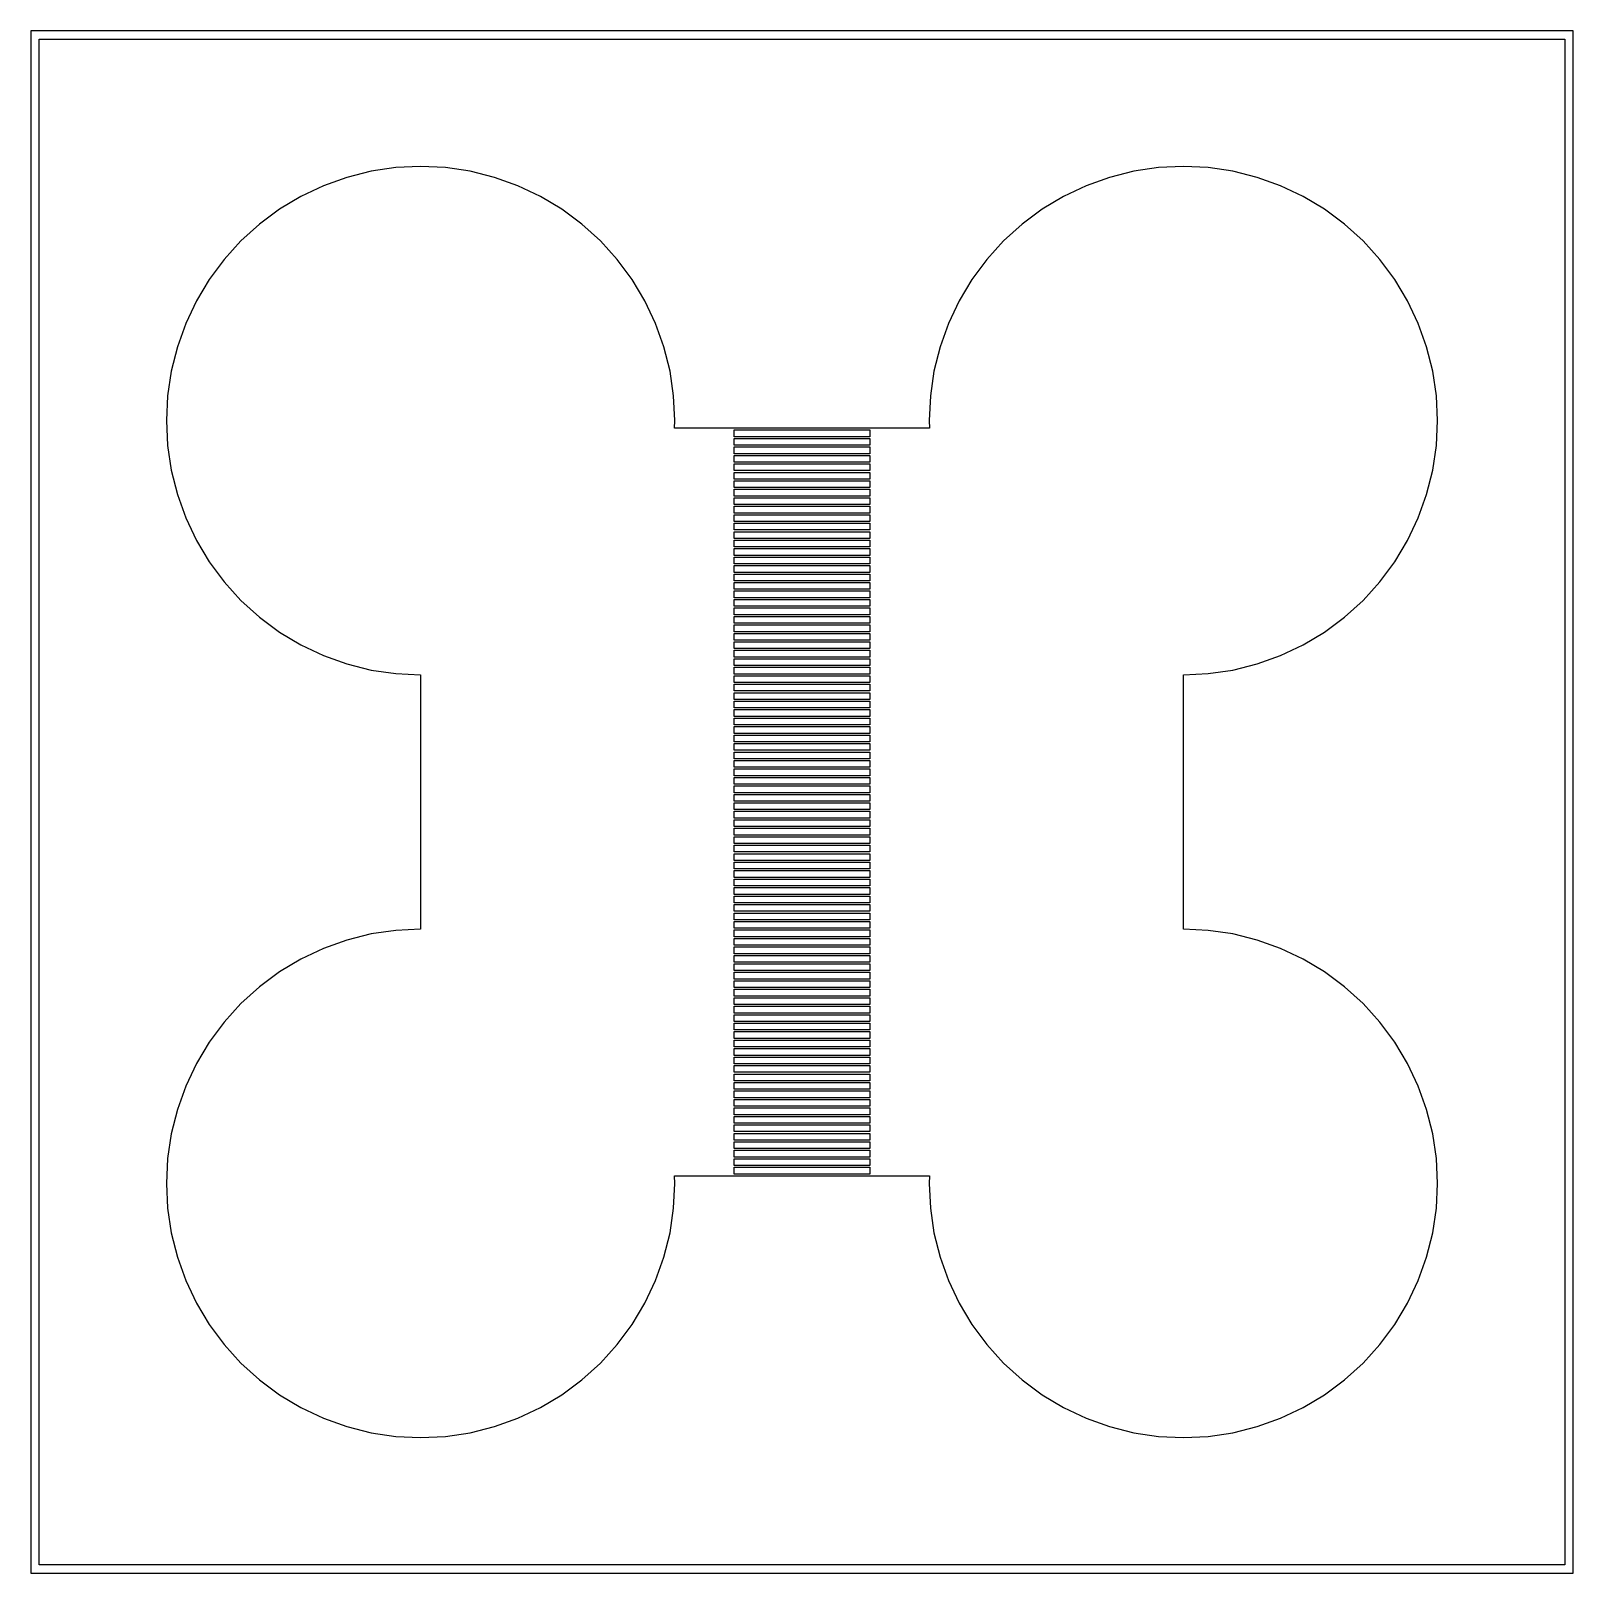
# Model space of a CAD drawing. Extents: x -0.05 to 9.05, y -0.05 to 9.05.
import ezdxf

# ---------------------------------------------------------------- set-up
doc = ezdxf.new("R2010")
doc.units = 0

msp = doc.modelspace()

# ---------------------------------------------------------------- linework, layer by layer
for p, q in [((9.04999, 9.04999), (-0.049988, 9.04999)), ((-0.049988, 9.04999), (-0.049988, -0.049988)), ((9.04999, -0.049988), (9.04999, 9.04999)), ((0, 0), (0, 9)), ((0, 9), (9, 9)), ((9, 9), (9, 0)), ((1.95737, 8.22118), (1.81458, 8.18541)), ((2.10298, 8.24277), (1.95737, 8.22118)), ((2.25, 8.25), (2.10298, 8.24277)), ((2.39703, 8.24277), (2.25, 8.25)), ((2.54265, 8.22118), (2.39703, 8.24277)), ((2.68544, 8.18541), (2.54265, 8.22118)), ((6.45735, 8.22118), (6.31456, 8.18541)), ((6.60297, 8.24277), (6.45735, 8.22118)), ((6.75, 8.25), (6.60297, 8.24277)), ((6.89702, 8.24277), (6.75, 8.25)), ((7.04263, 8.22118), (6.89702, 8.24277)), ((7.18542, 8.18541), (7.04263, 8.22118)), ((1.67598, 8.13582), (1.54291, 8.07288)), ((1.81458, 8.18541), (1.67598, 8.13582)), ((2.82404, 8.13582), (2.68544, 8.18541)), ((2.95711, 8.07288), (2.82404, 8.13582)), ((6.17596, 8.13582), (6.04289, 8.07288)), ((6.31456, 8.18541), (6.17596, 8.13582)), ((7.32402, 8.13582), (7.18542, 8.18541)), ((7.45709, 8.07288), (7.32402, 8.13582)), ((1.54291, 8.07288), (1.41666, 7.99719)), ((3.08336, 7.99719), (2.95711, 8.07288)), ((6.04289, 8.07288), (5.91664, 7.99719)), ((7.58334, 7.99719), (7.45709, 8.07288)), ((1.41666, 7.99719), (1.29842, 7.90952)), ((3.2016, 7.90952), (3.08336, 7.99719)), ((5.91664, 7.99719), (5.7984, 7.90952)), ((7.70158, 7.90952), (7.58334, 7.99719)), ((1.29842, 7.90952), (1.18935, 7.81065)), ((3.31067, 7.81065), (3.2016, 7.90952)), ((5.7984, 7.90952), (5.68933, 7.81065)), ((7.81065, 7.81065), (7.70158, 7.90952)), ((1.18935, 7.81065), (1.09048, 7.70158)), ((3.40953, 7.70158), (3.31067, 7.81065)), ((5.68933, 7.81065), (5.59047, 7.70158)), ((7.90952, 7.70158), (7.81065, 7.81065)), ((1.09048, 7.70158), (1.00281, 7.58334)), ((3.49721, 7.58334), (3.40953, 7.70158)), ((5.59047, 7.70158), (5.50279, 7.58334)), ((7.99719, 7.58334), (7.90952, 7.70158)), ((1.00281, 7.58334), (0.927124, 7.45709)), ((3.57289, 7.45709), (3.49721, 7.58334)), ((5.50279, 7.58334), (5.42711, 7.45709)), ((8.07288, 7.45709), (7.99719, 7.58334)), ((0.927124, 7.45709), (0.864182, 7.32402)), ((3.63583, 7.32402), (3.57289, 7.45709)), ((5.42711, 7.45709), (5.36417, 7.32402)), ((8.13582, 7.32402), (8.07288, 7.45709)), ((0.864182, 7.32402), (0.81459, 7.18542)), ((3.68542, 7.18542), (3.63583, 7.32402)), ((5.36417, 7.32402), (5.31458, 7.18542)), ((8.18541, 7.18542), (8.13582, 7.32402)), ((0.81459, 7.18542), (0.778824, 7.04263)), ((3.72119, 7.04263), (3.68542, 7.18542)), ((5.31458, 7.18542), (5.27881, 7.04263)), ((8.22118, 7.04263), (8.18541, 7.18542)), ((0.778824, 7.04263), (0.757233, 6.89702)), ((3.74278, 6.89702), (3.72119, 7.04263)), ((5.27881, 7.04263), (5.25722, 6.89702)), ((8.24277, 6.89702), (8.22118, 7.04263)), ((0.757233, 6.89702), (0.75, 6.75)), ((3.75, 6.75), (3.74278, 6.89702)), ((5.25722, 6.89702), (5.25, 6.75)), ((8.25, 6.75), (8.24277, 6.89702)), ((0.75, 6.75), (0.757233, 6.60297)), ((3.74779, 6.70499), (3.75, 6.75)), ((5.25, 6.75), (5.25221, 6.70499)), ((8.24277, 6.60297), (8.25, 6.75)), ((5.25221, 6.70499), (3.74779, 6.70499)), ((4.10001, 6.655), (4.10001, 6.69499)), ((4.10001, 6.69499), (4.89999, 6.69499)), ((4.89999, 6.655), (4.10001, 6.655)), ((4.10001, 6.605), (4.10001, 6.64499)), ((4.10001, 6.64499), (4.89999, 6.64499)), ((4.89999, 6.69499), (4.89999, 6.655)), ((4.89999, 6.64499), (4.89999, 6.605)), ((0.757233, 6.60297), (0.778824, 6.45735)), ((4.89999, 6.605), (4.10001, 6.605)), ((4.10001, 6.55499), (4.10001, 6.59499)), ((4.10001, 6.59499), (4.89999, 6.59499)), ((4.89999, 6.55499), (4.10001, 6.55499)), ((4.89999, 6.59499), (4.89999, 6.55499)), ((8.22118, 6.45735), (8.24277, 6.60297)), ((4.10001, 6.50499), (4.10001, 6.545)), ((4.10001, 6.545), (4.89999, 6.545)), ((4.89999, 6.50499), (4.10001, 6.50499)), ((4.10001, 6.45499), (4.10001, 6.495)), ((4.10001, 6.495), (4.89999, 6.495)), ((4.89999, 6.545), (4.89999, 6.50499)), ((4.89999, 6.495), (4.89999, 6.45499)), ((0.778824, 6.45735), (0.81459, 6.31456)), ((4.89999, 6.45499), (4.10001, 6.45499)), ((4.10001, 6.405), (4.10001, 6.44499)), ((4.10001, 6.44499), (4.89999, 6.44499)), ((4.89999, 6.405), (4.10001, 6.405)), ((4.10001, 6.355), (4.10001, 6.39499)), ((4.10001, 6.39499), (4.89999, 6.39499)), ((4.89999, 6.44499), (4.89999, 6.405)), ((4.89999, 6.39499), (4.89999, 6.355)), ((8.18541, 6.31456), (8.22118, 6.45735)), ((0.81459, 6.31456), (0.864182, 6.17596)), ((4.89999, 6.355), (4.10001, 6.355)), ((4.10001, 6.30499), (4.10001, 6.34499)), ((4.10001, 6.34499), (4.89999, 6.34499)), ((4.89999, 6.30499), (4.10001, 6.30499)), ((4.10001, 6.25499), (4.10001, 6.295)), ((4.10001, 6.295), (4.89999, 6.295)), ((4.89999, 6.34499), (4.89999, 6.30499)), ((4.89999, 6.295), (4.89999, 6.25499)), ((8.13582, 6.17596), (8.18541, 6.31456)), ((4.89999, 6.25499), (4.10001, 6.25499)), ((4.10001, 6.20499), (4.10001, 6.245)), ((4.10001, 6.245), (4.89999, 6.245)), ((4.89999, 6.20499), (4.10001, 6.20499)), ((4.10001, 6.155), (4.10001, 6.19499)), ((4.10001, 6.19499), (4.89999, 6.19499)), ((4.89999, 6.245), (4.89999, 6.20499)), ((4.89999, 6.19499), (4.89999, 6.155)), ((0.864182, 6.17596), (0.927124, 6.04289)), ((4.89999, 6.155), (4.10001, 6.155)), ((4.10001, 6.105), (4.10001, 6.14499)), ((4.10001, 6.14499), (4.89999, 6.14499)), ((4.89999, 6.105), (4.10001, 6.105)), ((4.89999, 6.14499), (4.89999, 6.105)), ((8.07288, 6.04289), (8.13582, 6.17596)), ((0.927124, 6.04289), (1.00281, 5.91664)), ((4.10001, 6.05499), (4.10001, 6.09499)), ((4.10001, 6.09499), (4.89999, 6.09499)), ((4.89999, 6.05499), (4.10001, 6.05499)), ((4.10001, 6.00499), (4.10001, 6.045)), ((4.10001, 6.045), (4.89999, 6.045)), ((4.89999, 6.09499), (4.89999, 6.05499)), ((4.89999, 6.045), (4.89999, 6.00499)), ((7.99719, 5.91664), (8.07288, 6.04289)), ((1.00281, 5.91664), (1.09048, 5.7984)), ((4.89999, 6.00499), (4.10001, 6.00499)), ((4.10001, 5.95499), (4.10001, 5.995)), ((4.10001, 5.995), (4.89999, 5.995)), ((4.89999, 5.95499), (4.10001, 5.95499)), ((4.10001, 5.905), (4.10001, 5.94499)), ((4.10001, 5.94499), (4.89999, 5.94499)), ((4.89999, 5.995), (4.89999, 5.95499)), ((4.89999, 5.94499), (4.89999, 5.905)), ((7.90952, 5.7984), (7.99719, 5.91664)), ((4.89999, 5.905), (4.10001, 5.905)), ((4.10001, 5.855), (4.10001, 5.89499)), ((4.10001, 5.89499), (4.89999, 5.89499)), ((4.89999, 5.855), (4.10001, 5.855)), ((4.10001, 5.80499), (4.10001, 5.84499)), ((4.10001, 5.84499), (4.89999, 5.84499)), ((4.89999, 5.89499), (4.89999, 5.855)), ((4.89999, 5.84499), (4.89999, 5.80499)), ((1.09048, 5.7984), (1.18935, 5.68933)), ((4.89999, 5.80499), (4.10001, 5.80499)), ((4.10001, 5.75499), (4.10001, 5.795)), ((4.10001, 5.795), (4.89999, 5.795)), ((4.89999, 5.75499), (4.10001, 5.75499)), ((4.10001, 5.70499), (4.10001, 5.745)), ((4.10001, 5.745), (4.89999, 5.745)), ((4.89999, 5.795), (4.89999, 5.75499)), ((4.89999, 5.745), (4.89999, 5.70499)), ((7.81065, 5.68933), (7.90952, 5.7984)), ((1.18935, 5.68933), (1.29842, 5.59047)), ((4.89999, 5.70499), (4.10001, 5.70499)), ((4.10001, 5.655), (4.10001, 5.69499)), ((4.10001, 5.69499), (4.89999, 5.69499)), ((4.89999, 5.655), (4.10001, 5.655)), ((4.10001, 5.605), (4.10001, 5.64499)), ((4.10001, 5.64499), (4.89999, 5.64499)), ((4.89999, 5.69499), (4.89999, 5.655)), ((4.89999, 5.64499), (4.89999, 5.605)), ((7.70158, 5.59047), (7.81065, 5.68933)), ((1.29842, 5.59047), (1.41666, 5.50279)), ((4.89999, 5.605), (4.10001, 5.605)), ((4.10001, 5.55499), (4.10001, 5.59499)), ((4.10001, 5.59499), (4.89999, 5.59499)), ((4.89999, 5.55499), (4.10001, 5.55499)), ((4.89999, 5.59499), (4.89999, 5.55499)), ((7.58334, 5.50279), (7.70158, 5.59047)), ((1.41666, 5.50279), (1.54291, 5.42711)), ((4.10001, 5.50499), (4.10001, 5.545)), ((4.10001, 5.545), (4.89999, 5.545)), ((4.89999, 5.50499), (4.10001, 5.50499)), ((4.10001, 5.45499), (4.10001, 5.495)), ((4.10001, 5.495), (4.89999, 5.495)), ((4.89999, 5.545), (4.89999, 5.50499)), ((4.89999, 5.495), (4.89999, 5.45499)), ((7.45709, 5.42711), (7.58334, 5.50279)), ((1.54291, 5.42711), (1.67598, 5.36417)), ((4.89999, 5.45499), (4.10001, 5.45499)), ((4.10001, 5.405), (4.10001, 5.44499)), ((4.10001, 5.44499), (4.89999, 5.44499)), ((4.89999, 5.405), (4.10001, 5.405)), ((4.10001, 5.355), (4.10001, 5.39499)), ((4.10001, 5.39499), (4.89999, 5.39499)), ((4.89999, 5.44499), (4.89999, 5.405)), ((4.89999, 5.39499), (4.89999, 5.355)), ((7.32402, 5.36417), (7.45709, 5.42711)), ((1.67598, 5.36417), (1.81458, 5.31458)), ((1.81458, 5.31458), (1.95737, 5.27881)), ((1.95737, 5.27881), (2.10298, 5.25722)), ((4.89999, 5.355), (4.10001, 5.355)), ((4.10001, 5.30499), (4.10001, 5.34499)), ((4.10001, 5.34499), (4.89999, 5.34499)), ((4.89999, 5.30499), (4.10001, 5.30499)), ((4.10001, 5.25499), (4.10001, 5.295)), ((4.10001, 5.295), (4.89999, 5.295)), ((4.89999, 5.34499), (4.89999, 5.30499)), ((4.89999, 5.295), (4.89999, 5.25499)), ((6.89702, 5.25722), (7.04263, 5.27881)), ((7.04263, 5.27881), (7.18542, 5.31458)), ((7.18542, 5.31458), (7.32402, 5.36417)), ((2.10298, 5.25722), (2.25, 5.25)), ((2.25, 5.25), (2.25, 3.75)), ((4.89999, 5.25499), (4.10001, 5.25499)), ((4.10001, 5.20499), (4.10001, 5.245)), ((4.10001, 5.245), (4.89999, 5.245)), ((4.89999, 5.20499), (4.10001, 5.20499)), ((4.10001, 5.155), (4.10001, 5.19499)), ((4.10001, 5.19499), (4.89999, 5.19499)), ((4.89999, 5.245), (4.89999, 5.20499)), ((4.89999, 5.19499), (4.89999, 5.155)), ((6.75, 5.25), (6.89702, 5.25722)), ((6.75, 3.75), (6.75, 5.25)), ((4.89999, 5.155), (4.10001, 5.155)), ((4.10001, 5.105), (4.10001, 5.14499)), ((4.10001, 5.14499), (4.89999, 5.14499)), ((4.89999, 5.105), (4.10001, 5.105)), ((4.89999, 5.14499), (4.89999, 5.105)), ((4.10001, 5.05499), (4.10001, 5.09499)), ((4.10001, 5.09499), (4.89999, 5.09499)), ((4.89999, 5.05499), (4.10001, 5.05499)), ((4.10001, 5.00499), (4.10001, 5.045)), ((4.10001, 5.045), (4.89999, 5.045)), ((4.89999, 5.00499), (4.10001, 5.00499)), ((4.89999, 5.09499), (4.89999, 5.05499)), ((4.89999, 5.045), (4.89999, 5.00499)), ((4.10001, 4.95499), (4.10001, 4.995)), ((4.10001, 4.995), (4.89999, 4.995)), ((4.89999, 4.95499), (4.10001, 4.95499)), ((4.10001, 4.905), (4.10001, 4.94499)), ((4.10001, 4.94499), (4.89999, 4.94499)), ((4.89999, 4.995), (4.89999, 4.95499)), ((4.89999, 4.94499), (4.89999, 4.905)), ((4.89999, 4.905), (4.10001, 4.905)), ((4.10001, 4.855), (4.10001, 4.89499)), ((4.10001, 4.89499), (4.89999, 4.89499)), ((4.89999, 4.855), (4.10001, 4.855)), ((4.10001, 4.80499), (4.10001, 4.84499)), ((4.10001, 4.84499), (4.89999, 4.84499)), ((4.89999, 4.89499), (4.89999, 4.855)), ((4.89999, 4.84499), (4.89999, 4.80499)), ((4.89999, 4.80499), (4.10001, 4.80499)), ((4.10001, 4.75499), (4.10001, 4.795)), ((4.10001, 4.795), (4.89999, 4.795)), ((4.89999, 4.75499), (4.10001, 4.75499)), ((4.10001, 4.70499), (4.10001, 4.745)), ((4.10001, 4.745), (4.89999, 4.745)), ((4.89999, 4.795), (4.89999, 4.75499)), ((4.89999, 4.745), (4.89999, 4.70499)), ((4.89999, 4.70499), (4.10001, 4.70499)), ((4.10001, 4.655), (4.10001, 4.69499)), ((4.10001, 4.69499), (4.89999, 4.69499)), ((4.89999, 4.655), (4.10001, 4.655)), ((4.10001, 4.605), (4.10001, 4.64499)), ((4.10001, 4.64499), (4.89999, 4.64499)), ((4.89999, 4.69499), (4.89999, 4.655)), ((4.89999, 4.64499), (4.89999, 4.605)), ((4.89999, 4.605), (4.10001, 4.605)), ((4.10001, 4.55499), (4.10001, 4.59499)), ((4.10001, 4.59499), (4.89999, 4.59499)), ((4.89999, 4.55499), (4.10001, 4.55499)), ((4.89999, 4.59499), (4.89999, 4.55499)), ((4.10001, 4.50499), (4.10001, 4.545)), ((4.10001, 4.545), (4.89999, 4.545)), ((4.89999, 4.50499), (4.10001, 4.50499)), ((4.10001, 4.455), (4.10001, 4.49501)), ((4.10001, 4.49501), (4.89999, 4.49501)), ((4.89999, 4.545), (4.89999, 4.50499)), ((4.89999, 4.49501), (4.89999, 4.455)), ((4.89999, 4.455), (4.10001, 4.455)), ((4.10001, 4.40501), (4.10001, 4.44501)), ((4.10001, 4.44501), (4.89999, 4.44501)), ((4.89999, 4.40501), (4.10001, 4.40501)), ((4.10001, 4.35501), (4.10001, 4.395)), ((4.10001, 4.395), (4.89999, 4.395)), ((4.89999, 4.44501), (4.89999, 4.40501)), ((4.89999, 4.395), (4.89999, 4.35501)), ((4.89999, 4.35501), (4.10001, 4.35501)), ((4.10001, 4.30501), (4.10001, 4.345)), ((4.10001, 4.345), (4.89999, 4.345)), ((4.89999, 4.30501), (4.10001, 4.30501)), ((4.10001, 4.255), (4.10001, 4.29501)), ((4.10001, 4.29501), (4.89999, 4.29501)), ((4.89999, 4.345), (4.89999, 4.30501)), ((4.89999, 4.29501), (4.89999, 4.255)), ((4.89999, 4.255), (4.10001, 4.255)), ((4.10001, 4.205), (4.10001, 4.24501)), ((4.10001, 4.24501), (4.89999, 4.24501)), ((4.89999, 4.205), (4.10001, 4.205)), ((4.10001, 4.15501), (4.10001, 4.19501)), ((4.10001, 4.19501), (4.89999, 4.19501)), ((4.89999, 4.24501), (4.89999, 4.205)), ((4.89999, 4.19501), (4.89999, 4.15501)), ((4.89999, 4.15501), (4.10001, 4.15501)), ((4.10001, 4.10501), (4.10001, 4.145)), ((4.10001, 4.145), (4.89999, 4.145)), ((4.89999, 4.10501), (4.10001, 4.10501)), ((4.10001, 4.05501), (4.10001, 4.095)), ((4.10001, 4.095), (4.89999, 4.095)), ((4.89999, 4.145), (4.89999, 4.10501)), ((4.89999, 4.095), (4.89999, 4.05501)), ((4.89999, 4.05501), (4.10001, 4.05501)), ((4.10001, 4.005), (4.10001, 4.04501)), ((4.10001, 4.04501), (4.89999, 4.04501)), ((4.89999, 4.005), (4.10001, 4.005)), ((4.89999, 4.04501), (4.89999, 4.005)), ((4.10001, 3.955), (4.10001, 3.99501)), ((4.10001, 3.99501), (4.89999, 3.99501)), ((4.89999, 3.955), (4.10001, 3.955)), ((4.10001, 3.90501), (4.10001, 3.94501)), ((4.10001, 3.94501), (4.89999, 3.94501)), ((4.89999, 3.99501), (4.89999, 3.955)), ((4.89999, 3.94501), (4.89999, 3.90501)), ((4.89999, 3.90501), (4.10001, 3.90501)), ((4.10001, 3.85501), (4.10001, 3.895)), ((4.10001, 3.895), (4.89999, 3.895)), ((4.89999, 3.85501), (4.10001, 3.85501)), ((4.10001, 3.80501), (4.10001, 3.845)), ((4.10001, 3.845), (4.89999, 3.845)), ((4.89999, 3.895), (4.89999, 3.85501)), ((4.89999, 3.845), (4.89999, 3.80501)), ((2.10298, 3.74278), (1.95737, 3.72119)), ((2.25, 3.75), (2.10298, 3.74278)), ((4.89999, 3.80501), (4.10001, 3.80501)), ((4.10001, 3.755), (4.10001, 3.79501)), ((4.10001, 3.79501), (4.89999, 3.79501)), ((4.89999, 3.755), (4.10001, 3.755)), ((4.10001, 3.705), (4.10001, 3.74501)), ((4.10001, 3.74501), (4.89999, 3.74501)), ((4.89999, 3.79501), (4.89999, 3.755)), ((4.89999, 3.74501), (4.89999, 3.705)), ((6.89702, 3.74278), (6.75, 3.75)), ((7.04263, 3.72119), (6.89702, 3.74278)), ((1.81458, 3.68542), (1.67598, 3.63583)), ((1.95737, 3.72119), (1.81458, 3.68542)), ((4.89999, 3.705), (4.10001, 3.705)), ((4.10001, 3.65501), (4.10001, 3.69501)), ((4.10001, 3.69501), (4.89999, 3.69501)), ((4.89999, 3.65501), (4.10001, 3.65501)), ((4.10001, 3.60501), (4.10001, 3.645)), ((4.10001, 3.645), (4.89999, 3.645)), ((4.89999, 3.69501), (4.89999, 3.65501)), ((4.89999, 3.645), (4.89999, 3.60501)), ((7.18542, 3.68542), (7.04263, 3.72119)), ((7.32402, 3.63583), (7.18542, 3.68542)), ((1.54291, 3.57289), (1.41666, 3.49721)), ((1.67598, 3.63583), (1.54291, 3.57289)), ((4.89999, 3.60501), (4.10001, 3.60501)), ((4.10001, 3.55501), (4.10001, 3.595)), ((4.10001, 3.595), (4.89999, 3.595)), ((4.89999, 3.55501), (4.10001, 3.55501)), ((4.89999, 3.595), (4.89999, 3.55501)), ((7.45709, 3.57289), (7.32402, 3.63583)), ((7.58334, 3.49721), (7.45709, 3.57289)), ((1.41666, 3.49721), (1.29842, 3.40953)), ((4.10001, 3.505), (4.10001, 3.54501)), ((4.10001, 3.54501), (4.89999, 3.54501)), ((4.89999, 3.505), (4.10001, 3.505)), ((4.10001, 3.455), (4.10001, 3.49501)), ((4.10001, 3.49501), (4.89999, 3.49501)), ((4.89999, 3.54501), (4.89999, 3.505)), ((4.89999, 3.49501), (4.89999, 3.455)), ((7.70158, 3.40953), (7.58334, 3.49721)), ((1.29842, 3.40953), (1.18935, 3.31067)), ((4.89999, 3.455), (4.10001, 3.455)), ((4.10001, 3.40501), (4.10001, 3.44501)), ((4.10001, 3.44501), (4.89999, 3.44501)), ((4.89999, 3.40501), (4.10001, 3.40501)), ((4.10001, 3.35501), (4.10001, 3.395)), ((4.10001, 3.395), (4.89999, 3.395)), ((4.89999, 3.44501), (4.89999, 3.40501)), ((4.89999, 3.395), (4.89999, 3.35501)), ((7.81065, 3.31067), (7.70158, 3.40953)), ((1.18935, 3.31067), (1.09048, 3.2016)), ((4.89999, 3.35501), (4.10001, 3.35501)), ((4.10001, 3.30501), (4.10001, 3.345)), ((4.10001, 3.345), (4.89999, 3.345)), ((4.89999, 3.30501), (4.10001, 3.30501)), ((4.10001, 3.255), (4.10001, 3.29501)), ((4.10001, 3.29501), (4.89999, 3.29501)), ((4.89999, 3.345), (4.89999, 3.30501)), ((4.89999, 3.29501), (4.89999, 3.255)), ((7.90952, 3.2016), (7.81065, 3.31067)), ((1.09048, 3.2016), (1.00281, 3.08336)), ((4.89999, 3.255), (4.10001, 3.255)), ((4.10001, 3.205), (4.10001, 3.24501)), ((4.10001, 3.24501), (4.89999, 3.24501)), ((4.89999, 3.205), (4.10001, 3.205)), ((4.10001, 3.15501), (4.10001, 3.19501)), ((4.10001, 3.19501), (4.89999, 3.19501)), ((4.89999, 3.24501), (4.89999, 3.205)), ((4.89999, 3.19501), (4.89999, 3.15501)), ((7.99719, 3.08336), (7.90952, 3.2016)), ((4.89999, 3.15501), (4.10001, 3.15501)), ((4.10001, 3.10501), (4.10001, 3.145)), ((4.10001, 3.145), (4.89999, 3.145)), ((4.89999, 3.10501), (4.10001, 3.10501)), ((4.10001, 3.05501), (4.10001, 3.095)), ((4.10001, 3.095), (4.89999, 3.095)), ((4.89999, 3.145), (4.89999, 3.10501)), ((4.89999, 3.095), (4.89999, 3.05501)), ((1.00281, 3.08336), (0.927124, 2.95711)), ((4.89999, 3.05501), (4.10001, 3.05501)), ((4.10001, 3.005), (4.10001, 3.04501)), ((4.10001, 3.04501), (4.89999, 3.04501)), ((4.89999, 3.005), (4.10001, 3.005)), ((4.89999, 3.04501), (4.89999, 3.005)), ((8.07288, 2.95711), (7.99719, 3.08336)), ((0.927124, 2.95711), (0.864182, 2.82404)), ((4.10001, 2.955), (4.10001, 2.99501)), ((4.10001, 2.99501), (4.89999, 2.99501)), ((4.89999, 2.955), (4.10001, 2.955)), ((4.10001, 2.90501), (4.10001, 2.94501)), ((4.10001, 2.94501), (4.89999, 2.94501)), ((4.89999, 2.99501), (4.89999, 2.955)), ((4.89999, 2.94501), (4.89999, 2.90501)), ((8.13582, 2.82404), (8.07288, 2.95711)), ((0.864182, 2.82404), (0.81459, 2.68544)), ((4.89999, 2.90501), (4.10001, 2.90501)), ((4.10001, 2.85501), (4.10001, 2.895)), ((4.10001, 2.895), (4.89999, 2.895)), ((4.89999, 2.85501), (4.10001, 2.85501)), ((4.10001, 2.80501), (4.10001, 2.845)), ((4.10001, 2.845), (4.89999, 2.845)), ((4.89999, 2.895), (4.89999, 2.85501)), ((4.89999, 2.845), (4.89999, 2.80501)), ((8.18541, 2.68544), (8.13582, 2.82404)), ((4.89999, 2.80501), (4.10001, 2.80501)), ((4.10001, 2.755), (4.10001, 2.79501)), ((4.10001, 2.79501), (4.89999, 2.79501)), ((4.89999, 2.755), (4.10001, 2.755)), ((4.10001, 2.705), (4.10001, 2.74501)), ((4.10001, 2.74501), (4.89999, 2.74501)), ((4.89999, 2.79501), (4.89999, 2.755)), ((4.89999, 2.74501), (4.89999, 2.705)), ((0.81459, 2.68544), (0.778824, 2.54265)), ((4.89999, 2.705), (4.10001, 2.705)), ((4.10001, 2.65501), (4.10001, 2.69501)), ((4.10001, 2.69501), (4.89999, 2.69501)), ((4.89999, 2.65501), (4.10001, 2.65501)), ((4.10001, 2.60501), (4.10001, 2.645)), ((4.10001, 2.645), (4.89999, 2.645)), ((4.89999, 2.69501), (4.89999, 2.65501)), ((4.89999, 2.645), (4.89999, 2.60501)), ((8.22118, 2.54265), (8.18541, 2.68544)), ((4.89999, 2.60501), (4.10001, 2.60501)), ((4.10001, 2.55501), (4.10001, 2.595)), ((4.10001, 2.595), (4.89999, 2.595)), ((4.89999, 2.55501), (4.10001, 2.55501)), ((4.89999, 2.595), (4.89999, 2.55501)), ((0.778824, 2.54265), (0.757233, 2.39703)), ((4.10001, 2.505), (4.10001, 2.54501)), ((4.10001, 2.54501), (4.89999, 2.54501)), ((4.89999, 2.505), (4.10001, 2.505)), ((4.10001, 2.455), (4.10001, 2.49501)), ((4.10001, 2.49501), (4.89999, 2.49501)), ((4.89999, 2.54501), (4.89999, 2.505)), ((4.89999, 2.49501), (4.89999, 2.455)), ((8.24277, 2.39703), (8.22118, 2.54265)), ((0.757233, 2.39703), (0.75, 2.25)), ((4.89999, 2.455), (4.10001, 2.455)), ((4.10001, 2.40501), (4.10001, 2.44501)), ((4.10001, 2.44501), (4.89999, 2.44501)), ((4.89999, 2.40501), (4.10001, 2.40501)), ((4.10001, 2.35501), (4.10001, 2.395)), ((4.10001, 2.395), (4.89999, 2.395)), ((4.89999, 2.44501), (4.89999, 2.40501)), ((4.89999, 2.395), (4.89999, 2.35501)), ((8.25, 2.25), (8.24277, 2.39703)), ((3.75, 2.25), (3.74779, 2.29501)), ((3.74779, 2.29501), (5.25221, 2.29501)), ((4.89999, 2.35501), (4.10001, 2.35501)), ((4.10001, 2.30501), (4.10001, 2.345)), ((4.10001, 2.345), (4.89999, 2.345)), ((4.89999, 2.30501), (4.10001, 2.30501)), ((4.89999, 2.345), (4.89999, 2.30501)), ((5.25221, 2.29501), (5.25, 2.25)), ((0.75, 2.25), (0.757233, 2.10298)), ((3.74278, 2.10298), (3.75, 2.25)), ((5.25, 2.25), (5.25722, 2.10298)), ((8.24277, 2.10298), (8.25, 2.25)), ((0.757233, 2.10298), (0.778824, 1.95737)), ((3.72119, 1.95737), (3.74278, 2.10298)), ((5.25722, 2.10298), (5.27881, 1.95737)), ((8.22118, 1.95737), (8.24277, 2.10298)), ((0.778824, 1.95737), (0.81459, 1.81458)), ((3.68542, 1.81458), (3.72119, 1.95737)), ((5.27881, 1.95737), (5.31458, 1.81458)), ((8.18541, 1.81458), (8.22118, 1.95737)), ((0.81459, 1.81458), (0.864182, 1.67598)), ((3.63583, 1.67598), (3.68542, 1.81458)), ((5.31458, 1.81458), (5.36417, 1.67598)), ((8.13582, 1.67598), (8.18541, 1.81458)), ((0.864182, 1.67598), (0.927124, 1.54291)), ((3.57289, 1.54291), (3.63583, 1.67598)), ((5.36417, 1.67598), (5.42711, 1.54291)), ((8.07288, 1.54291), (8.13582, 1.67598)), ((0.927124, 1.54291), (1.00281, 1.41666)), ((3.49721, 1.41666), (3.57289, 1.54291)), ((5.42711, 1.54291), (5.50279, 1.41666)), ((7.99719, 1.41666), (8.07288, 1.54291)), ((1.00281, 1.41666), (1.09048, 1.29842)), ((3.40953, 1.29842), (3.49721, 1.41666)), ((5.50279, 1.41666), (5.59047, 1.29842)), ((7.90952, 1.29842), (7.99719, 1.41666)), ((1.09048, 1.29842), (1.18935, 1.18935)), ((3.31067, 1.18935), (3.40953, 1.29842)), ((5.59047, 1.29842), (5.68933, 1.18935)), ((7.81065, 1.18935), (7.90952, 1.29842)), ((1.18935, 1.18935), (1.29842, 1.09048)), ((3.2016, 1.09048), (3.31067, 1.18935)), ((5.68933, 1.18935), (5.7984, 1.09048)), ((7.70158, 1.09048), (7.81065, 1.18935)), ((1.29842, 1.09048), (1.41666, 1.00281)), ((1.41666, 1.00281), (1.54291, 0.927124)), ((2.95711, 0.927124), (3.08336, 1.00281)), ((3.08336, 1.00281), (3.2016, 1.09048)), ((5.7984, 1.09048), (5.91664, 1.00281)), ((5.91664, 1.00281), (6.04289, 0.927124)), ((7.45709, 0.927124), (7.58334, 1.00281)), ((7.58334, 1.00281), (7.70158, 1.09048)), ((1.54291, 0.927124), (1.67598, 0.864182)), ((2.82404, 0.864182), (2.95711, 0.927124)), ((6.04289, 0.927124), (6.17596, 0.864182)), ((7.32402, 0.864182), (7.45709, 0.927124)), ((1.67598, 0.864182), (1.81458, 0.81459)), ((2.68544, 0.81459), (2.82404, 0.864182)), ((6.17596, 0.864182), (6.31456, 0.81459)), ((7.18542, 0.81459), (7.32402, 0.864182)), ((1.81458, 0.81459), (1.95737, 0.778824)), ((1.95737, 0.778824), (2.10298, 0.757233)), ((2.10298, 0.757233), (2.25, 0.75)), ((2.25, 0.75), (2.39703, 0.757233)), ((2.39703, 0.757233), (2.54265, 0.778824)), ((2.54265, 0.778824), (2.68544, 0.81459)), ((6.31456, 0.81459), (6.45735, 0.778824)), ((6.45735, 0.778824), (6.60297, 0.757233)), ((6.60297, 0.757233), (6.75, 0.75)), ((6.75, 0.75), (6.89702, 0.757233)), ((6.89702, 0.757233), (7.04263, 0.778824)), ((7.04263, 0.778824), (7.18542, 0.81459)), ((9, 0), (0, 0)), ((-0.049988, -0.049988), (9.04999, -0.049988))]:
    msp.add_line(p, q)

doc.saveas('drawing.dxf')
